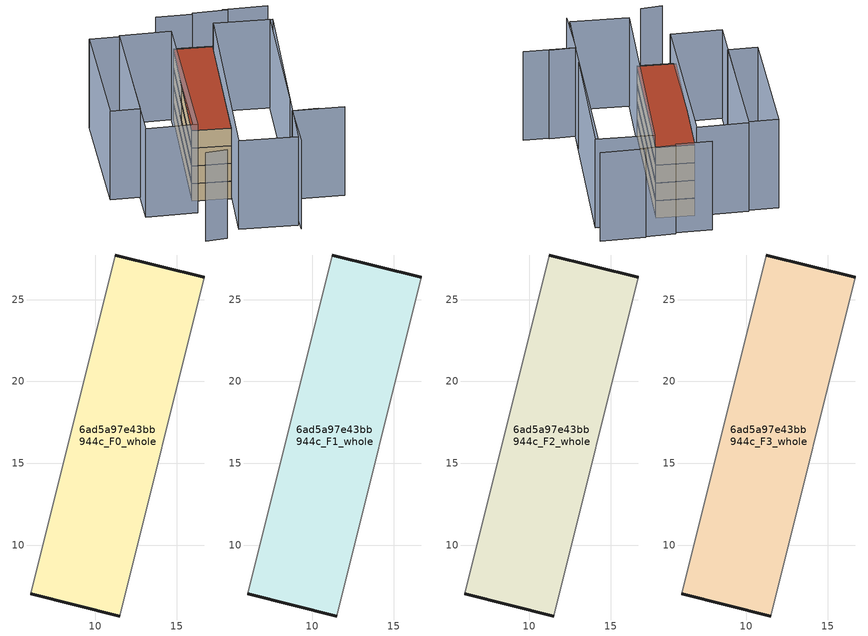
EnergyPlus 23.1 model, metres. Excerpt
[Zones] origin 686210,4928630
6ad5a97e43bb944c_F0_whole
 floor ground (EU_floor_Construction): 11.52,5.67 16.68,26.36 11.23,27.72 6.06,7.04 z0
 wall outside (EU_wall_Construction): 11.52,5.67 6.06,7.04 / 11.23,27.72 16.68,26.36 z0:3
 wall adiabatic (EU_wall_Construction): 6.06,7.04 11.23,27.72 / 16.68,26.36 11.52,5.67 z0:3
6ad5a97e43bb944c_F1_whole
 floor to 6ad5a97e43bb944c_F0_whole (EU_floor_Construction): 11.51,5.67 16.68,26.36 11.23,27.72 6.06,7.04 z3
 wall outside (EU_wall_Construction): 11.52,5.67 6.06,7.04 / 11.23,27.72 16.68,26.36 z3:6
 wall adiabatic (EU_wall_Construction): 6.06,7.04 11.23,27.72 / 16.68,26.36 11.52,5.67 z3:6
6ad5a97e43bb944c_F2_whole
 floor to 6ad5a97e43bb944c_F1_whole (EU_floor_Construction): 11.51,5.67 16.68,26.36 11.23,27.72 6.06,7.04 z6
 wall outside (EU_wall_Construction): 11.52,5.67 6.06,7.04 / 11.23,27.72 16.68,26.36 z6:9
 wall adiabatic (EU_wall_Construction): 6.06,7.04 11.23,27.72 / 16.68,26.36 11.52,5.67 z6:9
6ad5a97e43bb944c_F3_whole
 floor to 6ad5a97e43bb944c_F2_whole (EU_floor_Construction): 11.51,5.67 16.68,26.36 11.23,27.72 6.06,7.04 z9
 wall outside (EU_wall_Construction): 11.52,5.67 6.06,7.04 / 11.23,27.72 16.68,26.36 z9:12
 wall adiabatic (EU_wall_Construction): 6.06,7.04 11.23,27.72 / 16.68,26.36 11.52,5.67 z9:12
 roof outside (EU_roof_Construction): 16.68,26.36 11.52,5.67 6.06,7.04 11.23,27.72 z12
shading: 4.22,-3.22 7.32,-3.68 / 18.02,-5.13 19.59,2.43 / 19.59,2.43 23.27,1.66 / 26.85,0.69 19.64,2.4 / 19.64,2.4 25.15,25.63 / 20.49,30.06 15.45,31.09 / 26.12,28.97 19.79,30.42 / 15.4,30.88 10.25,31.95 / -1.46,5.63 3.68,29.39 / 3.68,29.39 10.96,27.81 / 10.96,27.81 5.81,4.05 / 5.81,4.05 -1.46,5.63 / 9.69,-2.05 17.29,27.59 / 17.29,27.59 25.5,25.49 / 25.5,25.49 17.9,-4.15 / 17.9,-4.15 9.69,-2.05 / 3.63,29.13 -0.35,10.74 / -0.35,10.74 -4.57,11.65 / -4.57,11.65 -0.59,30.05 / -0.59,30.05 3.63,29.13 z0:15
[Building]
EU S2 Campaign: North Axis=0; Terrain=City; Solar Distribution=FullExterior
[Site:Location]
Bologna: Latitude=44.5; Longitude=11.25; Time Zone=1; Elevation=37
[SizingPeriod:WeatherFileDays]
AnnualSizingPeriod: Begin Month=1; Begin Day of Month=1; End Month=12; End Day of Month=31; Day of Week for Start Day=Monday; Use Weather File Daylight Saving Period=No; Use Weather File Rain and Snow Indicators=No
[MATERIAL]
EU_InternalMass_Material: Roughness=MediumRough; Thickness=0.1; Conductivity=1; Density=1800; Specific Heat=900; Thermal Absorptance=0.9; Solar Absorptance=0.7; Visible Absorptance=0.7
[MATERIAL:NOMASS] Roughness=MediumRough; Thermal Absorptance=0.9; Solar Absorptance=0.7; Visible Absorptance=0.7
Name | Thermal Resistance
EU_wall_NoMass | 0.937881
EU_roof_NoMass | 0.548572
EU_floor_NoMass | 0.71348
[CONSTRUCTION]
EU_wall_Construction: EU_wall_NoMass
EU_roof_Construction: EU_roof_NoMass
EU_floor_Construction: EU_floor_NoMass
EU_InternalMass_Construction: EU_InternalMass_Material
[ZONE] Type=1; Multiplier=1; Ceiling Height=autocalculate; Floor Area=autocalculate; Part of Total Floor Area=Yes
Name | Volume
6ad5a97e43bb944c_F0_whole | 359.129
6ad5a97e43bb944c_F1_whole; 6ad5a97e43bb944c_F2_whole; 6ad5a97e43bb944c_F3_whole | 359.127
[INTERNALMASS] Construction=EU_InternalMass_Construction; Surface Area=119.709
Name | Zone or ZoneList
6ad5a97e43bb944c_F0_whole_EU_InternalMass | 6ad5a97e43bb944c_F0_whole
6ad5a97e43bb944c_F1_whole_EU_InternalMass | 6ad5a97e43bb944c_F1_whole
6ad5a97e43bb944c_F2_whole_EU_InternalMass | 6ad5a97e43bb944c_F2_whole
6ad5a97e43bb944c_F3_whole_EU_InternalMass | 6ad5a97e43bb944c_F3_whole
[OTHEREQUIPMENT] Fuel Type=Electricity; Design Level Calculation Method=Watts/Area; Power per Zone Floor Area=1; Fraction Latent=0; Fraction Radiant=0; Fraction Lost=0; Carbon Dioxide Generation Rate=0; EndUse Subcategory=EU_Step8_InternalGains
Name | Zone or ZoneList or Space or SpaceList | Schedule
EU_Step8_InternalGain_6ad5a97e43bb944c_F0_whole_f000 | 6ad5a97e43bb944c_F0_whole | EU_Step8_GainSchedule_6ad5a97e43bb944c_F0_whole_f000
EU_Step8_InternalGain_6ad5a97e43bb944c_F1_whole_f000 | 6ad5a97e43bb944c_F1_whole | EU_Step8_GainSchedule_6ad5a97e43bb944c_F1_whole_f000
EU_Step8_InternalGain_6ad5a97e43bb944c_F2_whole_f000 | 6ad5a97e43bb944c_F2_whole | EU_Step8_GainSchedule_6ad5a97e43bb944c_F2_whole_f000
EU_Step8_InternalGain_6ad5a97e43bb944c_F3_whole_f000 | 6ad5a97e43bb944c_F3_whole | EU_Step8_GainSchedule_6ad5a97e43bb944c_F3_whole_f000
[ZONEVENTILATION:DESIGNFLOWRATE] Schedule=EU_AlwaysOn; Design Flow Rate Calculation Method=AirChanges/Hour; Air Changes per Hour=0.687892; Ventilation Type=Natural; Fan Pressure Rise=0; Fan Total Efficiency=1; Constant Term Coefficient=1; Temperature Term Coefficient=0; Velocity Term Coefficient=0; Velocity Squared Term Coefficient=0; Minimum Indoor Temperature=-100; Maximum Indoor Temperature=100; Delta Temperature=-100; Minimum Outdoor Temperature=-100; Maximum Outdoor Temperature=100; Maximum Wind Speed=40
Name | Zone or ZoneList or Space or SpaceList
EU_ConstantAir_6ad5a97e43bb944c_F0_whole | 6ad5a97e43bb944c_F0_whole
EU_ConstantAir_6ad5a97e43bb944c_F1_whole | 6ad5a97e43bb944c_F1_whole
EU_ConstantAir_6ad5a97e43bb944c_F2_whole | 6ad5a97e43bb944c_F2_whole
EU_ConstantAir_6ad5a97e43bb944c_F3_whole | 6ad5a97e43bb944c_F3_whole
[HVACTEMPLATE:THERMOSTAT] Constant Heating Setpoint=20; Constant Cooling Setpoint=50
EU_HeatOnly_6ad5a97e43bb944c_F0_whole; EU_HeatOnly_6ad5a97e43bb944c_F1_whole; EU_HeatOnly_6ad5a97e43bb944c_F2_whole; EU_HeatOnly_6ad5a97e43bb944c_F3_whole
[HVACTEMPLATE:ZONE:IDEALLOADSAIRSYSTEM] System Availability Schedule=EU_AlwaysOn; Maximum Heating Supply Air Temperature=50; Minimum Cooling Supply Air Temperature=13; Maximum Heating Supply Air Humidity Ratio=0.0156; Minimum Cooling Supply Air Humidity Ratio=0.0077; Heating Limit=NoLimit; Cooling Limit=NoLimit; Heating Availability Schedule=EU_AlwaysOn; Cooling Availability Schedule=EU_CoolingOff; Dehumidification Control Type=ConstantSensibleHeatRatio; Cooling Sensible Heat Ratio=0.7; Dehumidification Setpoint=60; Humidification Control Type=None; Humidification Setpoint=30; Outdoor Air Method=None; Outdoor Air Flow Rate per Person=0.00944; Outdoor Air Flow Rate per Zone Floor Area=0; Outdoor Air Flow Rate per Zone=0; Demand Controlled Ventilation Type=None; Outdoor Air Economizer Type=NoEconomizer; Heat Recovery Type=None; Sensible Heat Recovery Effectiveness=0.7; Latent Heat Recovery Effectiveness=0.65
Name | Template Thermostat
6ad5a97e43bb944c_F0_whole | EU_HeatOnly_6ad5a97e43bb944c_F0_whole
6ad5a97e43bb944c_F1_whole | EU_HeatOnly_6ad5a97e43bb944c_F1_whole
6ad5a97e43bb944c_F2_whole | EU_HeatOnly_6ad5a97e43bb944c_F2_whole
6ad5a97e43bb944c_F3_whole | EU_HeatOnly_6ad5a97e43bb944c_F3_whole
[SIZING:ZONE] Zone Cooling Design Supply Air Temperature Input Method=SupplyAirTemperature; Zone Cooling Design Supply Air Temperature=13; Zone Heating Design Supply Air Temperature Input Method=SupplyAirTemperature; Zone Heating Design Supply Air Temperature=50; Zone Cooling Design Supply Air Humidity Ratio=0.008; Zone Heating Design Supply Air Humidity Ratio=0.008; Cooling Design Air Flow Method=DesignDay; Cooling Design Air Flow Rate=0; Cooling Minimum Air Flow per Zone Floor Area=0.000762; Cooling Minimum Air Flow=0; Cooling Minimum Air Flow Fraction=0.2; Heating Design Air Flow Method=DesignDay; Heating Design Air Flow Rate=0; Heating Maximum Air Flow per Zone Floor Area=0.002032; Heating Maximum Air Flow=0.141576; Heating Maximum Air Flow Fraction=0.3; Account for Dedicated Outdoor Air System=No; Dedicated Outdoor Air System Control Strategy=NeutralSupplyAir; Dedicated Outdoor Air Low Setpoint Temperature for Design=autosize; Dedicated Outdoor Air High Setpoint Temperature for Design=autosize; Zone Load Sizing Method=Sensible Load Only No Latent Load; Zone Latent Cooling Design Supply Air Humidity Ratio Input Method=HumidityRatioDifference; Zone Cooling Design Supply Air Humidity Ratio Difference=0.005; Zone Latent Heating Design Supply Air Humidity Ratio Input Method=HumidityRatioDifference; Zone Humidification Design Supply Air Humidity Ratio Difference=0.005
6ad5a97e43bb944c_F0_whole; 6ad5a97e43bb944c_F1_whole; 6ad5a97e43bb944c_F2_whole; 6ad5a97e43bb944c_F3_whole
[SCHEDULE:CONSTANT]
Name | Hourly Value
EU_AlwaysOn | 1
EU_CoolingOff | 0
[SCHEDULE:FILE] Column Number=1; Rows to Skip at Top=0; Number of Hours of Data=8760; Column Separator=Comma; Interpolate to Timestep=No; Minutes per Item=60; Adjust Schedule for Daylight Savings=Yes
Name | File
EU_Step8_GainSchedule_6ad5a97e43bb944c_F0_whole_f000 | ../../schedules/6ad5a97e43bb944c/6ad5a97e43bb944c_F0_whole_f000_gain.csv
EU_Step8_GainSchedule_6ad5a97e43bb944c_F1_whole_f000 | ../../schedules/6ad5a97e43bb944c/6ad5a97e43bb944c_F1_whole_f000_gain.csv
EU_Step8_GainSchedule_6ad5a97e43bb944c_F2_whole_f000 | ../../schedules/6ad5a97e43bb944c/6ad5a97e43bb944c_F2_whole_f000_gain.csv
EU_Step8_GainSchedule_6ad5a97e43bb944c_F3_whole_f000 | ../../schedules/6ad5a97e43bb944c/6ad5a97e43bb944c_F3_whole_f000_gain.csv
